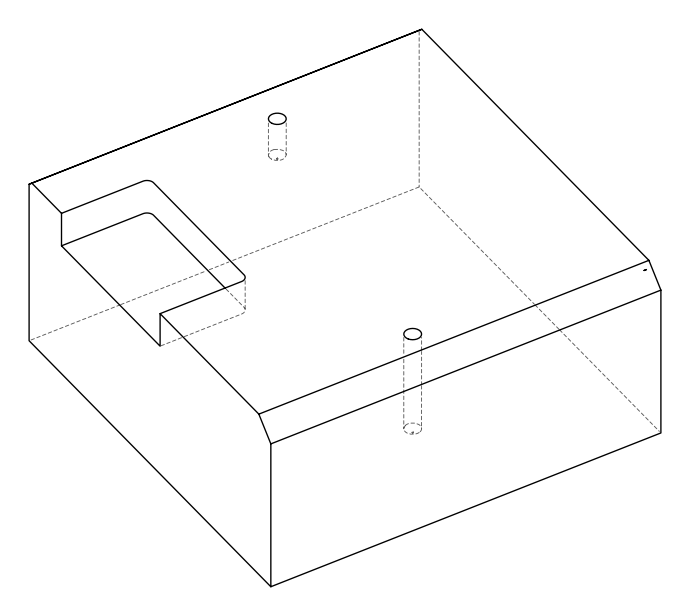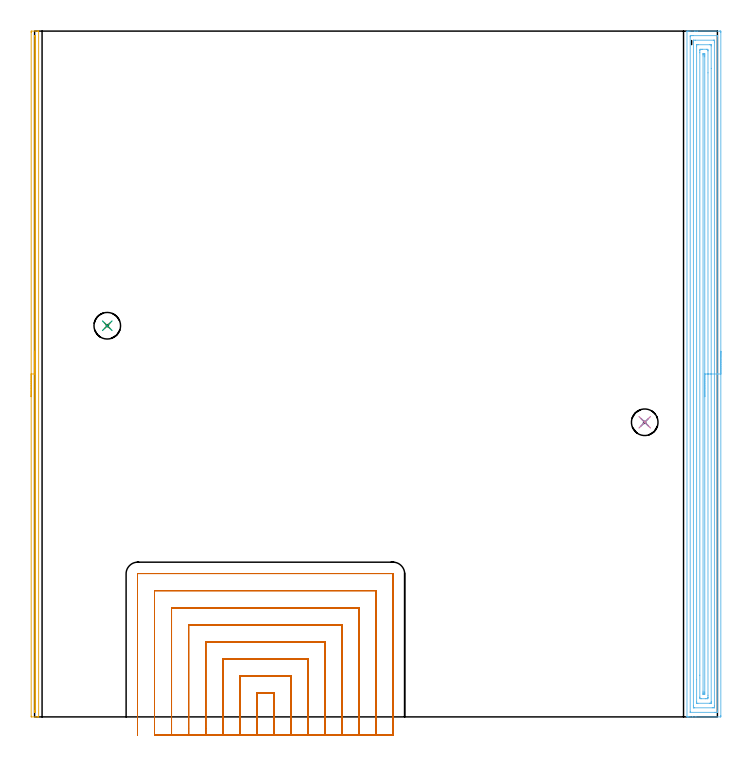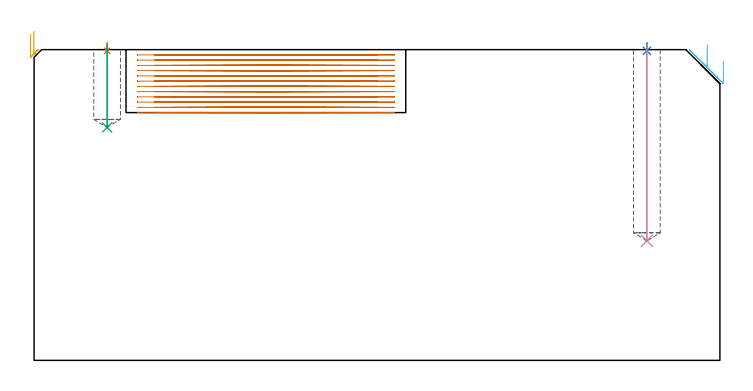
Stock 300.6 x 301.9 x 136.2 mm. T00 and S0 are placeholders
(PLAN: 7 operations, 3 tool changes, 70.4 min)
(1 SPOT_DRILL | STEP1POCKET | NXT0321_9005460120000 | 0.03 min | 1 mm3)
(2 SPOT_DRILL_1 | STEP1POCKET_1 | NXT0321_9005460120000 | 0.03 min | 1 mm3)
(3 DRILL_BLIND_HOLE_INTO_CENTER | STEP1POCKET | UGT0301_227 | 0.15 min | 3406 mm3)
(4 DRILL_BLIND_HOLE_INTO_CENTER_1 | STEP1POCKET_1 | UGT0301_227 | 0.34 min | 8738 mm3)
(5 AREA_MILL | FG_CHAMFER_SURFACE | UGT0205_001 | 4.97 min | 1645 mm3)
(6 AREA_MILL_1 | FG_CHAMFER_SURFACE_1 | UGT0205_001 | 14.71 min | 33510 mm3)
(7 MILL_SLOT | SLOT_PARTIAL_RECTANGULAR | NXT0201_013 | Follow Part, ap 2.5, ae 75% | 50.18 min | 230141 mm3)
(TOOL NXT0321_9005460120000 | NC Spot Drill, 142deg, 12mm, Carbide, Uncoated | D12 PA142 FL30 Z2)
(TOOL UGT0301_227 | Twist Drill 11.7 mm | D11.7 PA118 FL90 Z2)
(TOOL UGT0205_001 | Chamfer Mill 20 x 3 x 45 deg. | D20 FL50 Z2)
(TOOL NXT0201_013 | ENDMILL 10mm | D10 FL30 Z4)
(OP 1 SPOT_DRILL)
G17 G21 G94 G90
T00 M6
G54
G17 G0 G90 X32. Y172.2 S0 M3
G43 Z146.2 H0
G94 G81 G98 Z135.696 F250. R139.2
G80
M5
M2
(OP 2 SPOT_DRILL_1)
G17 G21 G94 G90
T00 M6
G54
G17 G0 G90 X268.6 Y129.7 S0 M3
G43 Z146.2 H0
G94 G81 G98 Z135.696 F250. R139.2
G80
M5
M2
(OP 3 DRILL_BLIND_HOLE_INTO_CENTER)
G17 G21 G94 G90
T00 M6
G54
G17 G0 G90 X32. Y172.2 S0 M3
G43 Z146.2 H0
G94 G81 G98 Z102.1 F250. R138.2
G80
M5
M2
(OP 4 DRILL_BLIND_HOLE_INTO_CENTER_1)
G17 G21 G94 G90
T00 M6
G54
G17 G0 G90 X268.6 Y129.7 S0 M3
G43 Z146.2 H0
G94 G81 G98 Z52.4 F250. R138.2
G80
M5
M2
(OP 5 AREA_MILL)
G17 G21 G94 G90
T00 M6
G54
G17 G0 G90 X-1.5 Y140.95 S1061 M3
G43 Z146.2 H0
Z142.9
G94 G1 Y140.988 Z142.028 F250.
Y141.102 Z141.163
Y141.291 Z140.312
Y141.553 Z139.48
Y141.887 Z138.674
Y142.29 Z137.9
Y142.758 Z137.164
Y143.29 Z136.472
Y143.879 Z135.829
Y144.522 Z135.24
Y145.214 Z134.708
Y145.95 Z134.24
Y146.724 Z133.837
Y147.53 Z133.503
Y148.362 Z133.241
Y149.214 Z133.052
Y150.078 Z132.938
Y150.95 Z132.9
Y301.297
X-1.498 Y301.571 Z132.902
X-1.492 Y301.897 Z132.906
X-1.466 Y301.9 Z132.931
X0.587 Z134.981
X1.201 Z135.6
X1.561 Z135.96
X1.682 Y301.898 Z136.074
X1.797 Y301.89 Z136.188
X1.8 Y301.743 Z136.2
Y0.157
X1.798 Y0.01 Z136.188
X1.682 Y0.002 Z136.074
X1.561 Y0. Z135.96
X1.2 Z135.6
X0.587 Z134.981
X-1.467 Z132.931
X-1.492 Y0.003 Z132.906
X-1.5 Y0.33 Z132.9
Y150.95
X-0.086 Z134.314
X-0.085 Y299.513 Z134.315
X-0.083 Y299.753 Z134.317
X-0.079 Y299.872 Z134.321
X-0.077 Y299.891 Z134.323
X-0.066 Y299.894 Z134.334
X-0.04 Y299.897 Z134.36
X0.209 Y299.899 Z134.609
X0.341 Y299.893 Z134.741
X0.365 Y299.89 Z134.765
X0.379 Y299.882 Z134.779
X0.381 Y299.854 Z134.781
X0.384 Y299.72 Z134.784
X0.385 Y299.513 Z134.785
X0.386 Y299.307 Z134.786
X0.385 Y2.139 Z134.785
X0.384 Y2.066 Z134.784
X0.382 Y2.031 Z134.782
X0.38 Y2.019 Z134.78
X0.357 Y2.01 Z134.757
X0.09 Y2.003 Z134.49
X-0.041 Y2.007 Z134.359
X-0.066 Y2.01 Z134.334
X-0.079 Y2.018 Z134.321
X-0.081 Y2.046 Z134.319
X-0.084 Y2.181 Z134.316
X-0.085 Y2.387 Z134.315
X-0.086 Y2.869 Z134.314
Y150.95
Y151.822 Z134.352
Y152.686 Z134.466
Y153.538 Z134.655
Y154.37 Z134.917
Y155.176 Z135.251
Y155.95 Z135.654
Y156.686 Z136.123
Y157.378 Z136.654
Y158.021 Z137.243
Y158.61 Z137.886
Y159.142 Z138.578
Y159.61 Z139.314
Y160.013 Z140.088
Y160.347 Z140.894
Y160.609 Z141.726
Y160.798 Z142.578
Y160.912 Z143.443
Y160.95 Z144.314
G0 Z146.2
M5
M2
(OP 6 AREA_MILL_1)
G17 G21 G94 G90
T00 M6
G54
G17 G0 G90 X302.1 Y160.95 S1061 M3
G43 Z146.2 H0
Z131.3
G94 G1 Y160.912 Z130.428 F250.
Y160.798 Z129.564
Y160.609 Z128.712
Y160.347 Z127.88
Y160.013 Z127.074
Y159.61 Z126.3
Y159.142 Z125.564
Y158.61 Z124.872
Y158.021 Z124.229
Y157.378 Z123.64
Y156.686 Z123.108
Y155.95 Z122.64
Y155.176 Z122.237
Y154.37 Z121.903
Y153.538 Z121.641
Y152.686 Z121.452
Y151.822 Z121.338
Y150.95 Z121.3
Y0.603
X302.095 Y0.129 Z121.303
X302.092 Y0.01 Z121.306
X301.967 Y0. Z121.43
X291.134 Z132.261
X289.684 Z133.712
X288.497 Z134.898
X287.879 Z135.52
X287.618 Z135.781
X287.492 Y0.001 Z135.907
X287.206 Y0.01 Z136.193
X287.2 Y0.157 Z136.2
Y301.743
X287.206 Y301.89 Z136.193
X287.493 Y301.9 Z135.906
X287.879 Z135.52
X288.497 Z134.898
X290.564 Z132.834
X291.134 Z132.261
X291.728 Z131.668
X301.682 Z121.715
X301.97 Y301.897 Z121.427
X302.092 Y301.89 Z121.305
X302.099 Y301.767 Z121.299
X302.1 Y301.297 Z121.3
Y150.95
X300.686 Z122.714
X300.685 Y2.507 Z122.715
X300.684 Y2.387 Z122.716
X300.679 Y2.011 Z122.721
X300.303 Y2.003 Z123.097
X299.924 Y2.001 Z123.476
X299.427 Y2. Z123.973
X288.694 Y2.001 Z134.706
X288.666 Y2.002 Z134.734
X288.637 Y2.007 Z134.763
X288.621 Y2.012 Z134.779
X288.62 Y2.033 Z134.78
X288.615 Y2.267 Z134.785
Y299.393
X288.616 Y299.513 Z134.784
X288.621 Y299.889 Z134.779
X288.997 Y299.897 Z134.403
X289.376 Y299.899 Z134.024
X289.873 Y299.9 Z133.527
X300.606 Y299.899 Z122.794
X300.634 Y299.898 Z122.766
X300.663 Y299.893 Z122.737
X300.679 Y299.888 Z122.721
X300.68 Y299.867 Z122.72
X300.685 Y299.633 Z122.715
X300.686 Y150.95 Z122.714
X299.272 Z124.128
X299.271 Y4.835 Z124.129
X299.269 Y4.172 Z124.131
X299.266 Y4.058 Z124.134
X299.264 Y4.01 Z124.136
X299.21 Y4.004 Z124.19
X299.045 Y4.002 Z124.355
X298.335 Y4. Z125.065
X290.424 Z132.976
X290.255 Y4.003 Z133.145
X290.086 Y4.007 Z133.314
X290.042 Y4.01 Z133.358
X290.035 Y4.036 Z133.365
X290.032 Y4.096 Z133.368
X290.03 Y4.172 Z133.37
X290.029 Y4.401 Z133.371
Y5.064
Y297.065
X290.032 Y297.728 Z133.368
X290.034 Y297.842 Z133.366
X290.036 Y297.89 Z133.364
X290.09 Y297.896 Z133.31
X290.255 Y297.898 Z133.145
X290.965 Y297.9 Z132.435
X298.876 Z124.524
X299.045 Y297.897 Z124.355
X299.214 Y297.893 Z124.186
X299.258 Y297.89 Z124.142
X299.265 Y297.864 Z124.135
X299.268 Y297.804 Z124.132
X299.27 Y297.728 Z124.13
X299.271 Y297.499 Z124.129
X299.272 Y296.836 Z124.128
Y150.95
X297.857 Z125.543
Y6.849
X297.855 Y6.272 Z125.545
X297.852 Y6.077 Z125.548
X297.851 Y6.016 Z125.549
X297.809 Y6.01 Z125.591
X297.705 Y6.006 Z125.695
X297.287 Y6. Z126.113
X297.244 Z126.156
X291.97 Z131.43
X291.592 Y6.004 Z131.808
X291.498 Y6.007 Z131.902
X291.456 Y6.01 Z131.944
X291.45 Y6.037 Z131.95
X291.448 Y6.125 Z131.952
X291.444 Y6.534 Z131.956
X291.443 Y16.406 Z131.957
Y295.051
X291.445 Y295.628 Z131.955
X291.448 Y295.823 Z131.952
X291.449 Y295.884 Z131.951
X291.491 Y295.89 Z131.909
X291.595 Y295.894 Z131.805
X292.013 Y295.9 Z131.387
X292.056 Z131.344
X297.33 Z126.07
X297.708 Y295.896 Z125.692
X297.802 Y295.893 Z125.598
X297.844 Y295.89 Z125.556
X297.85 Y295.863 Z125.55
X297.852 Y295.775 Z125.548
X297.856 Y295.366 Z125.544
X297.857 Y285.502 Z125.543
Y150.95
X296.443 Z126.957
Y9.526
X296.442 Y8.633 Z126.958
X296.441 Y8.6 Z126.959
X296.408 Y8.01 Z126.992
X296.15 Y8.003 Z127.25
X295.529 Y8. Z127.871
X295.274 Z128.126
X293.514 Y8.001 Z129.886
X292.892 Y8.01 Z130.508
X292.859 Y8.633 Z130.541
X292.858 Y8.668 Z130.542
X292.857 Y18.365 Z130.543
Y292.374
X292.858 Y293.267 Z130.542
X292.859 Y293.3 Z130.541
X292.892 Y293.89 Z130.508
X293.15 Y293.897 Z130.25
X293.771 Y293.899 Z129.629
X294.026 Y293.9 Z129.374
X295.786 Y293.899 Z127.614
X296.408 Y293.89 Z126.992
X296.441 Y293.267 Z126.959
X296.442 Y293.232 Z126.958
X296.443 Y283.535 Z126.957
Y150.95
X295.029 Z128.371
Y10.926
X295.027 Y10.418 Z128.373
X295.024 Y10.038 Z128.376
X295.022 Y10.015 Z128.378
X295.009 Y10.01 Z128.391
X294.959 Y10.005 Z128.441
X294.856 Y10.002 Z128.544
X294.65 Y10. Z128.75
X294.513 Z128.887
X294.403 Y10.002 Z128.997
X294.33 Y10.005 Z129.07
X294.289 Y10.01 Z129.111
X294.278 Y10.016 Z129.122
X294.277 Y10.034 Z129.123
X294.273 Y10.418 Z129.127
X294.271 Y10.802 Z129.129
Y11.31
Y290.974
X294.273 Y291.482 Z129.127
X294.276 Y291.862 Z129.124
X294.278 Y291.885 Z129.122
X294.291 Y291.89 Z129.109
X294.341 Y291.895 Z129.059
X294.444 Y291.898 Z128.956
X294.65 Y291.9 Z128.75
X294.787 Z128.613
X294.897 Y291.898 Z128.503
X294.97 Y291.895 Z128.43
X295.011 Y291.89 Z128.389
X295.022 Y291.884 Z128.378
X295.023 Y291.866 Z128.377
X295.027 Y291.482 Z128.373
X295.029 Y291.098 Z128.371
Y290.59
Y150.95
Y150.078 Z128.409
Y149.214 Z128.523
Y148.362 Z128.712
Y147.53 Z128.974
Y146.724 Z129.308
Y145.95 Z129.711
Y145.214 Z130.18
Y144.522 Z130.711
Y143.879 Z131.3
Y143.29 Z131.943
Y142.758 Z132.635
Y142.29 Z133.371
Y141.887 Z134.145
Y141.553 Z134.951
Y141.291 Z135.783
Y141.102 Z136.635
Y140.988 Z137.5
Y140.95 Z138.371
G0 Z146.2
M5
M2
(OP 7 MILL_SLOT)
G17 G21 G94 G90
T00 M6
G54
G17 G0 G90 X105.4 Y-8. S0 M3
G43 Z146.2 H0
Z133.9
G94 G1 Y-5. F250.
Y10.6 F500.
X97.8
Y-5.
Y-8. F250.
X112.9
Y-5.
Y18.1 F500.
X90.3
Y-5.
Y-8. F250.
X120.4
Y-5.
Y25.6 F500.
X82.8
Y-5.
Y-8. F250.
X127.9
Y-5.
Y33.1 F500.
X75.3
Y-5.
Y-8. F250.
X135.4
Y-5.
Y40.6 F500.
X67.8
Y-5.
Y-8. F250.
X142.9
Y-5.
Y48.1 F500.
X60.3
Y-5.
Y-8. F250.
X150.4
Y-5.
Y55.6 F500.
X52.8
Y-5.
Y-8. F250.
X157.9
Y-5.
Y63. F500.
X157.895 Y63.055
X157.855 Y63.095
X157.8 Y63.1
X45.4
X45.345 Y63.095
X45.305 Y63.055
X45.3 Y63.
Y-5.
Y-8. F250.
G0 X105.4 Z131.6
G1 Y-5.
Y10.6 F500.
X97.8
Y-5.
Y-8. F250.
X112.9
Y-5.
Y18.1 F500.
X90.3
Y-5.
Y-8. F250.
X120.4
Y-5.
Y25.6 F500.
X82.8
Y-5.
Y-8. F250.
X127.9
Y-5.
Y33.1 F500.
X75.3
Y-5.
Y-8. F250.
X135.4
Y-5.
Y40.6 F500.
X67.8
Y-5.
Y-8. F250.
X142.9
Y-5.
Y48.1 F500.
X60.3
Y-5.
Y-8. F250.
X150.4
Y-5.
Y55.6 F500.
X52.8
Y-5.
Y-8. F250.
X157.9
Y-5.
Y63. F500.
X157.895 Y63.055
X157.855 Y63.095
X157.8 Y63.1
X45.4
X45.345 Y63.095
X45.305 Y63.055
X45.3 Y63.
Y-5.
Y-8. F250.
G0 X105.4 Z129.3
G1 Y-5.
Y10.6 F500.
X97.8
Y-5.
Y-8. F250.
X112.9
Y-5.
Y18.1 F500.
X90.3
Y-5.
Y-8. F250.
X120.4
Y-5.
Y25.6 F500.
X82.8
Y-5.
Y-8. F250.
X127.9
Y-5.
Y33.1 F500.
X75.3
Y-5.
Y-8. F250.
X135.4
Y-5.
Y40.6 F500.
X67.8
Y-5.
Y-8. F250.
X142.9
Y-5.
Y48.1 F500.
X60.3
Y-5.
Y-8. F250.
X150.4
Y-5.
Y55.6 F500.
X52.8
Y-5.
Y-8. F250.
X157.9
Y-5.
Y63. F500.
X157.895 Y63.055
X157.855 Y63.095
X157.8 Y63.1
X45.4
X45.345 Y63.095
X45.305 Y63.055
X45.3 Y63.
Y-5.
Y-8. F250.
G0 X105.4 Z127.
G1 Y-5.
Y10.6 F500.
X97.8
Y-5.
Y-8. F250.
X112.9
Y-5.
Y18.1 F500.
X90.3
Y-5.
Y-8. F250.
X120.4
Y-5.
Y25.6 F500.
X82.8
Y-5.
Y-8. F250.
X127.9
Y-5.
Y33.1 F500.
X75.3
Y-5.
Y-8. F250.
X135.4
Y-5.
Y40.6 F500.
X67.8
Y-5.
Y-8. F250.
X142.9
Y-5.
Y48.1 F500.
X60.3
Y-5.
Y-8. F250.
X150.4
Y-5.
Y55.6 F500.
X52.8
Y-5.
Y-8. F250.
X157.9
Y-5.
Y63. F500.
X157.895 Y63.055
X157.855 Y63.095
X157.8 Y63.1
X45.4
X45.345 Y63.095
X45.305 Y63.055
X45.3 Y63.
Y-5.
Y-8. F250.
G0 X105.4 Z124.7
G1 Y-5.
Y10.6 F500.
X97.8
Y-5.
Y-8. F250.
X112.9
Y-5.
Y18.1 F500.
X90.3
Y-5.
Y-8. F250.
X120.4
Y-5.
Y25.6 F500.
X82.8
Y-5.
Y-8. F250.
X127.9
Y-5.
Y33.1 F500.
X75.3
Y-5.
Y-8. F250.
X135.4
Y-5.
Y40.6 F500.
X67.8
Y-5.
Y-8. F250.
X142.9
Y-5.
Y48.1 F500.
X60.3
Y-5.
Y-8. F250.
X150.4
Y-5.
Y55.6 F500.
X52.8
Y-5.
Y-8. F250.
X157.9
Y-5.
Y63. F500.
X157.895 Y63.055
X157.855 Y63.095
X157.8 Y63.1
X45.4
X45.345 Y63.095
X45.305 Y63.055
X45.3 Y63.
Y-5.
Y-8. F250.
G0 X105.4 Z122.4
G1 Y-5.
Y10.6 F500.
X97.8
Y-5.
Y-8. F250.
X112.9
Y-5.
Y18.1 F500.
X90.3
Y-5.
Y-8. F250.
X120.4
Y-5.
Y25.6 F500.
X82.8
Y-5.
Y-8. F250.
X127.9
Y-5.
Y33.1 F500.
X75.3
Y-5.
Y-8. F250.
X135.4
Y-5.
Y40.6 F500.
X67.8
Y-5.
Y-8. F250.
X142.9
Y-5.
Y48.1 F500.
X60.3
Y-5.
Y-8. F250.
X150.4
Y-5.
Y55.6 F500.
X52.8
Y-5.
Y-8. F250.
X157.9
Y-5.
Y63. F500.
X157.895 Y63.055
X157.855 Y63.095
X157.8 Y63.1
X45.4
X45.345 Y63.095
X45.305 Y63.055
X45.3 Y63.
Y-5.
Y-8. F250.
G0 X105.4 Z120.1
G1 Y-5.
Y10.6 F500.
X97.8
Y-5.
Y-8. F250.
X112.9
Y-5.
Y18.1 F500.
X90.3
Y-5.
Y-8. F250.
X120.4
Y-5.
Y25.6 F500.
X82.8
Y-5.
Y-8. F250.
X127.9
Y-5.
Y33.1 F500.
X75.3
Y-5.
Y-8. F250.
X135.4
Y-5.
Y40.6 F500.
X67.8
Y-5.
Y-8. F250.
X142.9
Y-5.
Y48.1 F500.
X60.3
Y-5.
Y-8. F250.
X150.4
Y-5.
Y55.6 F500.
X52.8
Y-5.
Y-8. F250.
X157.9
Y-5.
Y63. F500.
X157.895 Y63.055
X157.855 Y63.095
X157.8 Y63.1
X45.4
X45.345 Y63.095
X45.305 Y63.055
X45.3 Y63.
Y-5.
Y-8. F250.
G0 X105.4 Z117.8
G1 Y-5.
Y10.6 F500.
X97.8
Y-5.
Y-8. F250.
X112.9
Y-5.
Y18.1 F500.
X90.3
Y-5.
Y-8. F250.
X120.4
Y-5.
Y25.6 F500.
X82.8
Y-5.
Y-8. F250.
X127.9
Y-5.
Y33.1 F500.
X75.3
Y-5.
Y-8. F250.
X135.4
Y-5.
Y40.6 F500.
X67.8
Y-5.
Y-8. F250.
X142.9
Y-5.
Y48.1 F500.
X60.3
Y-5.
Y-8. F250.
X150.4
Y-5.
Y55.6 F500.
X52.8
Y-5.
Y-8. F250.
X157.9
Y-5.
Y63. F500.
X157.895 Y63.055
X157.855 Y63.095
X157.8 Y63.1
X45.4
X45.345 Y63.095
X45.305 Y63.055
X45.3 Y63.
Y-5.
Y-8. F250.
G0 X105.4 Z115.5
G1 Y-5.
Y10.6 F500.
X97.8
Y-5.
Y-8. F250.
X112.9
Y-5.
Y18.1 F500.
X90.3
Y-5.
Y-8. F250.
X120.4
Y-5.
Y25.6 F500.
X82.8
Y-5.
Y-8. F250.
X127.9
Y-5.
Y33.1 F500.
X75.3
Y-5.
Y-8. F250.
X135.4
Y-5.
Y40.6 F500.
X67.8
Y-5.
Y-8. F250.
X142.9
Y-5.
Y48.1 F500.
X60.3
Y-5.
Y-8. F250.
X150.4
Y-5.
Y55.6 F500.
X52.8
Y-5.
Y-8. F250.
X157.9
Y-5.
Y63. F500.
X157.895 Y63.055
X157.855 Y63.095
X157.8 Y63.1
X45.4
X45.345 Y63.095
X45.305 Y63.055
X45.3 Y63.
Y-5.
Y-8. F250.
G0 X105.4 Z113.2
G1 Y-5.
Y10.6 F500.
X97.8
Y-5.
Y-8. F250.
X112.9
Y-5.
Y18.1 F500.
X90.3
Y-5.
Y-8. F250.
X120.4
Y-5.
Y25.6 F500.
X82.8
Y-5.
Y-8. F250.
X127.9
Y-5.
Y33.1 F500.
X75.3
Y-5.
Y-8. F250.
X135.4
Y-5.
Y40.6 F500.
X67.8
Y-5.
Y-8. F250.
X142.9
Y-5.
Y48.1 F500.
X60.3
Y-5.
Y-8. F250.
X150.4
Y-5.
Y55.6 F500.
X52.8
Y-5.
Y-8. F250.
X157.9
Y-5.
Y63. F500.
X157.895 Y63.055
X157.855 Y63.095
X157.8 Y63.1
X45.4
X45.345 Y63.095
X45.305 Y63.055
X45.3 Y63.
Y-5.
Y-8. F250.
G0 X105.4 Z110.9
G1 Y-5.
Y10.6 F500.
X97.8
Y-5.
Y-8. F250.
X112.9
Y-5.
Y18.1 F500.
X90.3
Y-5.
Y-8. F250.
X120.4
Y-5.
Y25.6 F500.
X82.8
Y-5.
Y-8. F250.
X127.9
Y-5.
Y33.1 F500.
X75.3
Y-5.
Y-8. F250.
X135.4
Y-5.
Y40.6 F500.
X67.8
Y-5.
Y-8. F250.
X142.9
Y-5.
Y48.1 F500.
X60.3
Y-5.
Y-8. F250.
X150.4
Y-5.
Y55.6 F500.
X52.8
Y-5.
Y-8. F250.
X157.9
Y-5.
Y63. F500.
X157.895 Y63.055
X157.855 Y63.095
X157.8 Y63.1
X45.4
X45.345 Y63.095
X45.305 Y63.055
X45.3 Y63.
Y-5.
Y-8. F250.
G0 X105.4 Z108.6
G1 Y-5.
Y10.6 F500.
X97.8
Y-5.
Y-8. F250.
X112.9
Y-5.
Y18.1 F500.
X90.3
Y-5.
Y-8. F250.
X120.4
Y-5.
Y25.6 F500.
X82.8
Y-5.
Y-8. F250.
X127.9
Y-5.
Y33.1 F500.
X75.3
Y-5.
Y-8. F250.
X135.4
Y-5.
Y40.6 F500.
X67.8
Y-5.
Y-8. F250.
X142.9
Y-5.
Y48.1 F500.
X60.3
Y-5.
Y-8. F250.
X150.4
Y-5.
Y55.6 F500.
X52.8
Y-5.
Y-8. F250.
X157.9
Y-5.
Y63. F500.
X157.895 Y63.055
X157.855 Y63.095
X157.8 Y63.1
X45.4
X45.345 Y63.095
X45.305 Y63.055
X45.3 Y63.
Y-5.
Y-8. F250.
G0 Z146.2
M5
M2
